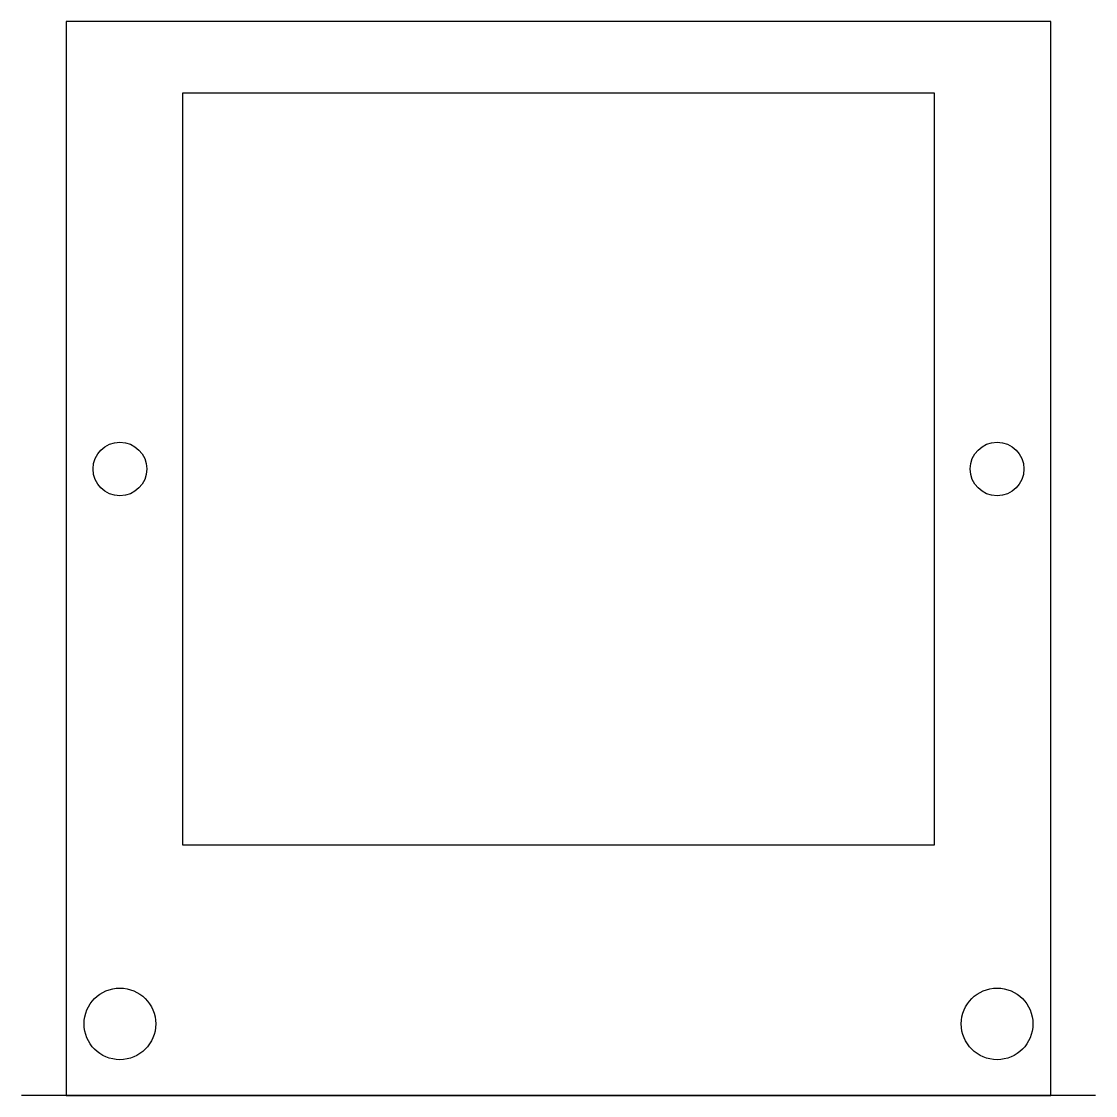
# Model space of a CAD drawing. Header units: millimetres. Extents: x -30 to 30, y -30 to 30.
import ezdxf

# ---------------------------------------------------------------- set-up
doc = ezdxf.new("R2010")
doc.units = ezdxf.units.MM
doc.layers.get('0').update_dxf_attribs({"linetype": 'CONTINUOUS'})

msp = doc.modelspace()

# ---------------------------------------------------------------- linework, layer by layer
msp.add_line((30, -30), (-30, -30))
for points in [[(-27.5, -30), (27.5, -30), (27.5, 30), (-27.5, 30)], [(21, 26), (-21, 26), (-21, -16), (21, -16)]]:
    msp.add_lwpolyline(points, close=True)
for centre, radius in [((-24.5, 5), 1.5), ((24.5, 5), 1.5), ((-24.5, -26), 2), ((24.5, -26), 2)]:
    msp.add_circle(centre, radius)

doc.saveas('drawing.dxf')
